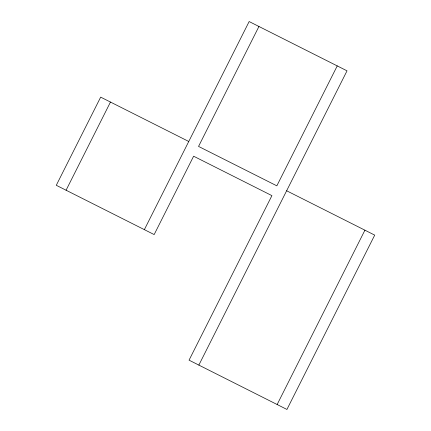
<?xml version="1.0" encoding="UTF-8"?>
<svg xmlns="http://www.w3.org/2000/svg" width="431" height="431" viewBox="0 0 431 431"><rect width="100%" height="100%" fill="white"/><g stroke="black" fill="none" stroke-linecap="round" stroke-linejoin="round"><path stroke-width="0.65" d="M66.078 190.222L110.471 102.061M144.363 229.648L249.15 21.55L347.025 70.835L198.853 365.095M258.945 26.48L198.551 146.416L276.842 185.836L337.236 65.905M277.144 404.52L364.922 230.192M188.762 141.481L100.676 97.131L56.283 185.292L154.158 234.577L193.621 156.205L271.913 195.631L189.058 360.165L286.933 409.45L374.717 235.121L286.637 190.766"/></g></svg>
